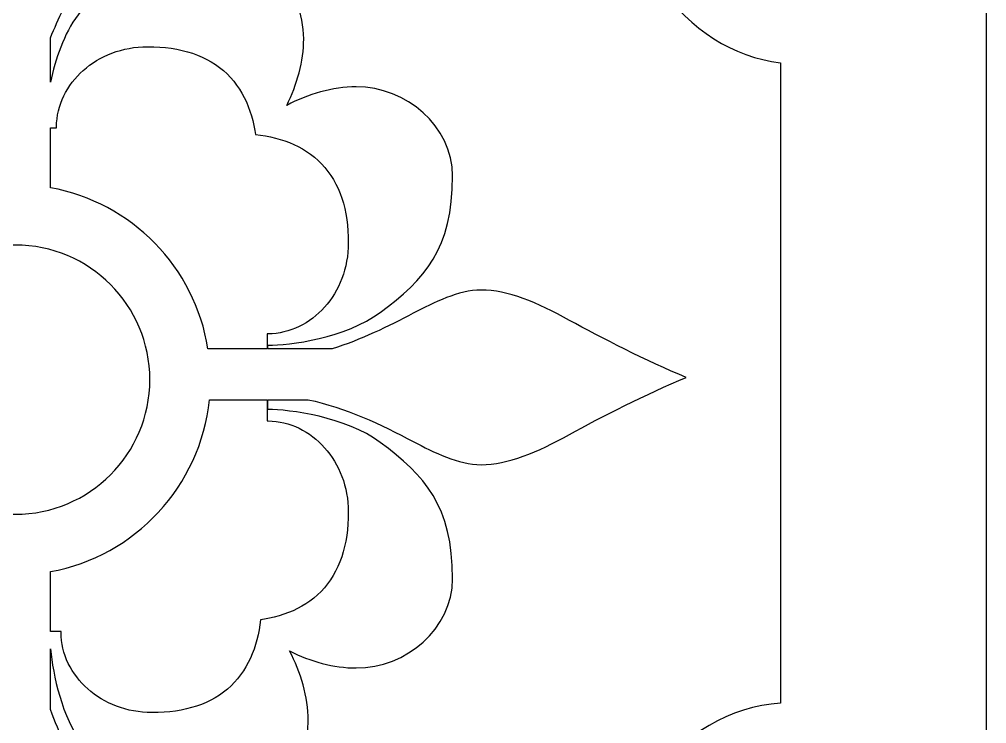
# Model space of a CAD drawing. Header units: centimetres. Extents: x -8.7 to 2, y -6.7 to 8.4.
# Drawn here: x 0.625 to 1.95, y 1.405 to 2.37 of the extents above; entities that cross this region are included whole.
import ezdxf

# ---------------------------------------------------------------- set-up
doc = ezdxf.new("R2010")
doc.units = ezdxf.units.CM
doc.header["$MEASUREMENT"] = 0
doc.layers.add('layer 1', color=7, linetype='Continuous')

msp = doc.modelspace()

# ---------------------------------------------------------------- linework, layer by layer
at = {"layer": 'layer 1', "color": 242}
for points, knots in [([(-2.9164, -6.70279), (-2.9164, -6.70279), (-2.9164, -5.65469), (-2.9164, -5.65469), (-2.9164, -5.65469), (-2.9164, -5.65469), (-2.9164, -5.56045), (-2.9164, -5.56045), (-2.9164, -5.56045), (-2.9164, -5.56045), (-2.9164, -5.22248), (-2.9164, -5.22248), (-2.9164, -5.22248), (-2.9164, -5.22248), (-2.9164, -5.05978), (-2.9164, -5.05978), (-2.9164, -5.05978), (-2.9164, -5.05978), (-2.9164, -3.57526), (-2.9164, -3.57526), (-2.9164, -3.57526), (-2.9164, -3.57526), (-2.9164, -3.48102), (-2.9164, -3.48102), (-2.9164, -3.48102), (-2.9164, -3.48102), (-2.9164, -3.14306), (-2.9164, -3.14306), (-2.9164, -3.14306), (-2.9164, -3.14306), (-2.9164, -2.98035), (-2.9164, -2.98035), (-2.9164, -2.98035), (-2.9164, -2.98035), (-2.9164, -1.49584), (-2.9164, -1.49584), (-2.9164, -1.49584), (-2.9164, -1.49584), (-2.9164, -1.4016), (-2.9164, -1.4016), (-2.9164, -1.4016), (-2.9164, -1.4016), (-2.9164, -1.06363), (-2.9164, -1.06363), (-2.9164, -1.06363), (-2.9164, -1.06363), (-2.9164, -0.90093), (-2.9164, -0.90093), (-2.9164, -0.90093), (-2.9164, -0.90093), (-2.9164, 0.58359), (-2.9164, 0.58359), (-2.9164, 0.58359), (-2.9164, 0.58359), (-2.9164, 0.67783), (-2.9164, 0.67783), (-2.9164, 0.67783), (-2.9164, 0.67783), (-2.9164, 1.01579), (-2.9164, 1.01579), (-2.9164, 1.01579), (-2.9164, 1.01579), (-2.9164, 1.1785), (-2.9164, 1.1785), (-2.9164, 1.1785), (-2.9164, 1.1785), (-2.9164, 2.66301), (-2.9164, 2.66301), (-2.9164, 2.66301), (-2.9164, 2.66301), (-2.9164, 2.75725), (-2.9164, 2.75725), (-2.9164, 2.75725), (-2.9164, 2.75725), (-2.9164, 3.09522), (-2.9164, 3.09522), (-2.9164, 3.09522), (-2.9164, 3.09522), (-2.9164, 3.25792), (-2.9164, 3.25792), (-2.9164, 3.25792), (-2.9164, 3.25792), (-2.9164, 4.74243), (-2.9164, 4.74243), (-2.9164, 4.74243), (-2.9164, 4.74243), (-2.9164, 4.83668), (-2.9164, 4.83668), (-2.9164, 4.83668), (-2.9164, 4.83668), (-2.9164, 5.17464), (-2.9164, 5.17464), (-2.9164, 5.17464), (-2.9164, 5.17464), (-2.9164, 5.33735), (-2.9164, 5.33735), (-2.9164, 5.33735), (-2.9164, 5.33735), (-2.9164, 6.82186), (-2.9164, 6.82186), (-2.9164, 6.82186), (-2.9164, 6.82186), (-2.9164, 6.9161), (-2.9164, 6.9161), (-2.9164, 6.9161), (-2.9164, 6.9161), (-2.9164, 7.25407), (-2.9164, 7.25407), (-2.9164, 7.25407), (-2.9164, 7.25407), (-2.9164, 7.41677), (-2.9164, 7.41677), (-2.9164, 7.41677), (-2.9164, 7.41677), (-2.9164, 8.37754), (-2.9164, 8.37754), (-2.9164, 8.37754), (-2.9164, 8.37754), (-2.18486, 8.37754), (-2.18486, 8.37754), (-2.18486, 8.37754), (-2.18486, 8.37754), (-2.01982, 8.37754), (-2.01982, 8.37754), (-2.01982, 8.37754), (-2.01982, 8.37754), (-1.60725, 8.37754), (-1.60725, 8.37754), (-1.60725, 8.37754), (-1.60725, 8.37754), (-1.53749, 8.37754), (-1.53749, 8.37754), (-1.53749, 8.37754), (-1.53749, 8.37754), (-1.14823, 8.37754), (-1.14823, 8.37754), (-1.14823, 8.37754), (-1.14823, 8.37754), (-0.98687, 8.37754), (-0.98687, 8.37754), (-0.98687, 8.37754), (-0.98687, 8.37754), (0.02073, 8.37754), (0.02073, 8.37754), (0.02073, 8.37754), (0.02073, 8.37754), (0.18577, 8.37754), (0.18577, 8.37754), (0.18577, 8.37754), (0.18577, 8.37754), (0.59834, 8.37754), (0.59834, 8.37754), (0.59834, 8.37754), (0.59834, 8.37754), (0.6681, 8.37754), (0.6681, 8.37754), (0.6681, 8.37754), (0.6681, 8.37754), (1.05736, 8.37754), (1.05736, 8.37754), (1.05736, 8.37754), (1.05736, 8.37754), (1.21872, 8.37754), (1.21872, 8.37754), (1.21872, 8.37754), (1.21872, 8.37754), (1.95035, 8.37754), (1.95035, 8.37754), (1.95035, 8.37754), (1.95035, 8.37754), (1.95035, 7.36066), (1.95035, 7.36066), (1.95035, 7.36066), (1.95035, 7.36066), (1.95035, 7.26641), (1.95035, 7.26641), (1.95035, 7.26641), (1.95035, 7.26641), (1.95035, 6.9286), (1.95035, 6.9286), (1.95035, 6.9286), (1.95035, 6.9286), (1.95035, 6.77755), (1.95035, 6.77755), (1.95035, 6.77755), (1.95035, 6.77755), (1.95035, 5.24221), (1.95035, 5.24221), (1.95035, 5.24221), (1.95035, 5.24221), (1.95035, 5.14795), (1.95035, 5.14795), (1.95035, 5.14795), (1.95035, 5.14795), (1.95035, 4.81014), (1.95035, 4.81014), (1.95035, 4.81014), (1.95035, 4.81014), (1.95035, 4.65909), (1.95035, 4.65909), (1.95035, 4.65909), (1.95035, 4.65909), (1.95035, 3.17448), (1.95035, 3.17448), (1.95035, 3.17448), (1.95035, 3.17448), (1.95035, 3.08022), (1.95035, 3.08022), (1.95035, 3.08022), (1.95035, 3.08022), (1.95035, 2.74242), (1.95035, 2.74242), (1.95035, 2.74242), (1.95035, 2.74242), (1.95035, 2.59137), (1.95035, 2.59137), (1.95035, 2.59137), (1.95035, 2.59137), (1.95035, 1.10676), (1.95035, 1.10676), (1.95035, 1.10676), (1.95035, 1.10676), (1.95035, 1.0125), (1.95035, 1.0125), (1.95035, 1.0125), (1.95035, 1.0125), (1.95035, 0.6747), (1.95035, 0.6747), (1.95035, 0.6747), (1.95035, 0.6747), (1.95035, 0.52364), (1.95035, 0.52364), (1.95035, 0.52364), (1.95035, 0.52364), (1.95035, -0.96097), (1.95035, -0.96097), (1.95035, -0.96097), (1.95035, -0.96097), (1.95035, -1.05523), (1.95035, -1.05523), (1.95035, -1.05523), (1.95035, -1.05523), (1.95035, -1.39303), (1.95035, -1.39303), (1.95035, -1.39303), (1.95035, -1.39303), (1.95035, -1.54408), (1.95035, -1.54408), (1.95035, -1.54408), (1.95035, -1.54408), (1.95035, -3.02869), (1.95035, -3.02869), (1.95035, -3.02869), (1.95035, -3.02869), (1.95035, -3.12295), (1.95035, -3.12295), (1.95035, -3.12295), (1.95035, -3.12295), (1.95035, -3.46075), (1.95035, -3.46075), (1.95035, -3.46075), (1.95035, -3.46075), (1.95035, -3.61181), (1.95035, -3.61181), (1.95035, -3.61181), (1.95035, -3.61181), (1.95035, -5.09642), (1.95035, -5.09642), (1.95035, -5.09642), (1.95035, -5.09642), (1.95035, -5.19068), (1.95035, -5.19068), (1.95035, -5.19068), (1.95035, -5.19068), (1.95035, -5.52848), (1.95035, -5.52848), (1.95035, -5.52848), (1.95035, -5.52848), (1.95035, -5.67953), (1.95035, -5.67953), (1.95035, -5.67953), (1.95035, -5.67953), (1.95035, -6.70279), (1.95035, -6.70279), (1.95035, -6.70279), (1.95035, -6.70279), (1.21881, -6.70279), (1.21881, -6.70279), (1.21881, -6.70279), (1.21881, -6.70279), (1.0529, -6.70279), (1.0529, -6.70279), (1.0529, -6.70279), (1.0529, -6.70279), (0.6681, -6.70279), (0.6681, -6.70279), (0.6681, -6.70279), (0.6681, -6.70279), (0.59834, -6.70279), (0.59834, -6.70279), (0.59834, -6.70279), (0.59834, -6.70279), (0.18291, -6.70279), (0.18291, -6.70279), (0.18291, -6.70279), (0.18291, -6.70279), (0.02079, -6.70279), (0.02079, -6.70279), (0.02079, -6.70279), (0.02079, -6.70279), (-0.98678, -6.70279), (-0.98678, -6.70279), (-0.98678, -6.70279), (-0.98678, -6.70279), (-1.15269, -6.70279), (-1.15269, -6.70279), (-1.15269, -6.70279), (-1.15269, -6.70279), (-1.53749, -6.70279), (-1.53749, -6.70279), (-1.53749, -6.70279), (-1.53749, -6.70279), (-1.60725, -6.70279), (-1.60725, -6.70279), (-1.60725, -6.70279), (-1.60725, -6.70279), (-2.02268, -6.70279), (-2.02268, -6.70279), (-2.02268, -6.70279), (-2.02268, -6.70279), (-2.1848, -6.70279), (-2.1848, -6.70279), (-2.1848, -6.70279), (-2.1848, -6.70279), (-2.9164, -6.70279), (-2.9164, -6.70279)], [0, 0, 0, 0, 0.0117647, 0.0117647, 0.0117647, 0.0117647, 0.0235294, 0.0235294, 0.0235294, 0.0235294, 0.0352941, 0.0352941, 0.0352941, 0.0352941, 0.0470588, 0.0470588, 0.0470588, 0.0470588, 0.0588235, 0.0588235, 0.0588235, 0.0588235, 0.0705882, 0.0705882, 0.0705882, 0.0705882, 0.0823529, 0.0823529, 0.0823529, 0.0823529, 0.0941176, 0.0941176, 0.0941176, 0.0941176, 0.1058824, 0.1058824, 0.1058824, 0.1058824, 0.1176471, 0.1176471, 0.1176471, 0.1176471, 0.1294118, 0.1294118, 0.1294118, 0.1294118, 0.1411765, 0.1411765, 0.1411765, 0.1411765, 0.1529412, 0.1529412, 0.1529412, 0.1529412, 0.1647059, 0.1647059, 0.1647059, 0.1647059, 0.1764706, 0.1764706, 0.1764706, 0.1764706, 0.1882353, 0.1882353, 0.1882353, 0.1882353, 0.2, 0.2, 0.2, 0.2, 0.2117647, 0.2117647, 0.2117647, 0.2117647, 0.2235294, 0.2235294, 0.2235294, 0.2235294, 0.2352941, 0.2352941, 0.2352941, 0.2352941, 0.2470588, 0.2470588, 0.2470588, 0.2470588, 0.2588235, 0.2588235, 0.2588235, 0.2588235, 0.2705882, 0.2705882, 0.2705882, 0.2705882, 0.2823529, 0.2823529, 0.2823529, 0.2823529, 0.2941176, 0.2941176, 0.2941176, 0.2941176, 0.3058824, 0.3058824, 0.3058824, 0.3058824, 0.3176471, 0.3176471, 0.3176471, 0.3176471, 0.3294118, 0.3294118, 0.3294118, 0.3294118, 0.3411765, 0.3411765, 0.3411765, 0.3411765, 0.3529412, 0.3529412, 0.3529412, 0.3529412, 0.3647059, 0.3647059, 0.3647059, 0.3647059, 0.3764706, 0.3764706, 0.3764706, 0.3764706, 0.3882353, 0.3882353, 0.3882353, 0.3882353, 0.4, 0.4, 0.4, 0.4, 0.4117647, 0.4117647, 0.4117647, 0.4117647, 0.4235294, 0.4235294, 0.4235294, 0.4235294, 0.4352941, 0.4352941, 0.4352941, 0.4352941, 0.4470588, 0.4470588, 0.4470588, 0.4470588, 0.4588235, 0.4588235, 0.4588235, 0.4588235, 0.4705882, 0.4705882, 0.4705882, 0.4705882, 0.4823529, 0.4823529, 0.4823529, 0.4823529, 0.4941176, 0.4941176, 0.4941176, 0.4941176, 0.5058824, 0.5058824, 0.5058824, 0.5058824, 0.5176471, 0.5176471, 0.5176471, 0.5176471, 0.5294118, 0.5294118, 0.5294118, 0.5294118, 0.5411765, 0.5411765, 0.5411765, 0.5411765, 0.5529412, 0.5529412, 0.5529412, 0.5529412, 0.5647059, 0.5647059, 0.5647059, 0.5647059, 0.5764706, 0.5764706, 0.5764706, 0.5764706, 0.5882353, 0.5882353, 0.5882353, 0.5882353, 0.6, 0.6, 0.6, 0.6, 0.6117647, 0.6117647, 0.6117647, 0.6117647, 0.6235294, 0.6235294, 0.6235294, 0.6235294, 0.6352941, 0.6352941, 0.6352941, 0.6352941, 0.6470588, 0.6470588, 0.6470588, 0.6470588, 0.6588235, 0.6588235, 0.6588235, 0.6588235, 0.6705882, 0.6705882, 0.6705882, 0.6705882, 0.6823529, 0.6823529, 0.6823529, 0.6823529, 0.6941176, 0.6941176, 0.6941176, 0.6941176, 0.7058824, 0.7058824, 0.7058824, 0.7058824, 0.7176471, 0.7176471, 0.7176471, 0.7176471, 0.7294118, 0.7294118, 0.7294118, 0.7294118, 0.7411765, 0.7411765, 0.7411765, 0.7411765, 0.7529412, 0.7529412, 0.7529412, 0.7529412, 0.7647059, 0.7647059, 0.7647059, 0.7647059, 0.7764706, 0.7764706, 0.7764706, 0.7764706, 0.7882353, 0.7882353, 0.7882353, 0.7882353, 0.8, 0.8, 0.8, 0.8, 0.8117647, 0.8117647, 0.8117647, 0.8117647, 0.8235294, 0.8235294, 0.8235294, 0.8235294, 0.8352941, 0.8352941, 0.8352941, 0.8352941, 0.8470588, 0.8470588, 0.8470588, 0.8470588, 0.8588235, 0.8588235, 0.8588235, 0.8588235, 0.8705882, 0.8705882, 0.8705882, 0.8705882, 0.8823529, 0.8823529, 0.8823529, 0.8823529, 0.8941176, 0.8941176, 0.8941176, 0.8941176, 0.9058824, 0.9058824, 0.9058824, 0.9058824, 0.9176471, 0.9176471, 0.9176471, 0.9176471, 0.9294118, 0.9294118, 0.9294118, 0.9294118, 0.9411765, 0.9411765, 0.9411765, 0.9411765, 0.9529412, 0.9529412, 0.9529412, 0.9529412, 0.9647059, 0.9647059, 0.9647059, 0.9647059, 0.9764706, 0.9764706, 0.9764706, 0.9764706, 1, 1, 1, 1]), ([(1.66794, 2.3107), (1.53803, 2.32567), (1.43516, 2.464), (1.42835, 2.63554), (1.42835, 2.63554), (1.24065, 2.63771), (1.08931, 2.75477), (1.08931, 2.89884), (1.08931, 2.89884), (1.08931, 2.9039), (1.08952, 2.90892), (1.08989, 2.91392), (1.08989, 2.91392), (1.08989, 2.91392), (0.88451, 2.85142), (0.88451, 2.85142), (0.88451, 2.85142), (0.88451, 2.85142), (0.70339, 2.90653), (0.70339, 2.90653), (0.70339, 2.90653), (0.70339, 2.90653), (0.6497, 2.7228), (0.6497, 2.7228), (0.6497, 2.7228), (0.66538, 2.69072), (0.68171, 2.65975), (0.69489, 2.63547), (0.69489, 2.63547), (0.71933, 2.59152), (0.73642, 2.55121), (0.73642, 2.51456), (0.73642, 2.51456), (0.73642, 2.48402), (0.71933, 2.44981), (0.70466, 2.42171), (0.70466, 2.42171), (0.69176, 2.39742), (0.67887, 2.37151), (0.6681, 2.34464), (0.6681, 2.34464), (0.6681, 2.34464), (0.6681, 2.28425), (0.6681, 2.28425), (0.6681, 2.28425), (0.67471, 2.31535), (0.68643, 2.35036), (0.70589, 2.37652), (0.70589, 2.37652), (0.75108, 2.43761), (0.7926, 2.47546), (0.89278, 2.47546), (0.89278, 2.47546), (0.96119, 2.47546), (1.01493, 2.41196), (1.01493, 2.34354), (1.01493, 2.34354), (1.01493, 2.31258), (1.00592, 2.28062), (0.99164, 2.25231), (0.99164, 2.25231), (1.02093, 2.26779), (1.05446, 2.27768), (1.08689, 2.27768), (1.08689, 2.27768), (1.15531, 2.27768), (1.21881, 2.22394), (1.21881, 2.15554), (1.21881, 2.15554), (1.21881, 2.05535), (1.18096, 2.01384), (1.11987, 1.96864), (1.11987, 1.96864), (1.07225, 1.93322), (0.99529, 1.92344), (0.96596, 1.92344), (0.96596, 1.92344), (0.96596, 1.92344), (0.96596, 1.91869), (0.96596, 1.91869), (0.96596, 1.91869), (0.96596, 1.91869), (1.05406, 1.91869), (1.05406, 1.91869), (1.05406, 1.91869), (1.09305, 1.93092), (1.13067, 1.94917), (1.16507, 1.96742), (1.16507, 1.96742), (1.19316, 1.98209), (1.22737, 1.99918), (1.25791, 1.99918), (1.25791, 1.99918), (1.29456, 1.99918), (1.33487, 1.98209), (1.37883, 1.95764), (1.37883, 1.95764), (1.42158, 1.93444), (1.48511, 1.90144), (1.53885, 1.87948), (1.53885, 1.87948), (1.48511, 1.85748), (1.42158, 1.8245), (1.37883, 1.80129), (1.37883, 1.80129), (1.33487, 1.77685), (1.29456, 1.75976), (1.25791, 1.75976), (1.25791, 1.75976), (1.22737, 1.75976), (1.19316, 1.77685), (1.16507, 1.79152), (1.16507, 1.79152), (1.12108, 1.81487), (1.07182, 1.83821), (1.02116, 1.84894), (1.02116, 1.84894), (1.02116, 1.84894), (0.96596, 1.84894), (0.96596, 1.84894), (0.96596, 1.84894), (0.96596, 1.84894), (0.96596, 1.83549), (0.96596, 1.83549), (0.96596, 1.83549), (0.99529, 1.83549), (1.07225, 1.82572), (1.11987, 1.79029), (1.11987, 1.79029), (1.18096, 1.7451), (1.21881, 1.70358), (1.21881, 1.6034), (1.21881, 1.6034), (1.21881, 1.53499), (1.15531, 1.48125), (1.08689, 1.48125), (1.08689, 1.48125), (1.05594, 1.48125), (1.02398, 1.49026), (0.99567, 1.50454), (0.99567, 1.50454), (1.01114, 1.47525), (1.02103, 1.44172), (1.02103, 1.40929), (1.02103, 1.40929), (1.02103, 1.34087), (0.9673, 1.27737), (0.89889, 1.27737), (0.89889, 1.27737), (0.79871, 1.27737), (0.75719, 1.31522), (0.712, 1.37631), (0.712, 1.37631), (0.68368, 1.41438), (0.67174, 1.4712), (0.6681, 1.50745), (0.6681, 1.50745), (0.6681, 1.50745), (0.6681, 1.42421), (0.6681, 1.42421), (0.6681, 1.42421), (0.67989, 1.39162), (0.69533, 1.36021), (0.71078, 1.33111), (0.71078, 1.33111), (0.72544, 1.30302), (0.74253, 1.26881), (0.74253, 1.23827), (0.74253, 1.23827), (0.74253, 1.20162), (0.72544, 1.16131), (0.70099, 1.11735), (0.70099, 1.11735), (0.68842, 1.09418), (0.67297, 1.06491), (0.65795, 1.0344), (0.65795, 1.0344), (0.65795, 1.0344), (0.70339, 0.87891), (0.70339, 0.87891), (0.70339, 0.87891), (0.70339, 0.87891), (0.88451, 0.93402), (0.88451, 0.93402), (0.88451, 0.93402), (0.88451, 0.93402), (1.09315, 0.87053), (1.09315, 0.87053), (1.09315, 0.87053), (1.11716, 0.99279), (1.25109, 1.08757), (1.41551, 1.0941), (1.41551, 1.0941), (1.41763, 1.27705), (1.5289, 1.42544), (1.66794, 1.43283), (1.66794, 1.43283), (1.66794, 1.43283), (1.66794, 2.3107), (1.66794, 2.3107)], [0, 0, 0, 0, 0.0196078, 0.0196078, 0.0196078, 0.0196078, 0.0392157, 0.0392157, 0.0392157, 0.0392157, 0.0588235, 0.0588235, 0.0588235, 0.0588235, 0.0784314, 0.0784314, 0.0784314, 0.0784314, 0.0980392, 0.0980392, 0.0980392, 0.0980392, 0.1176471, 0.1176471, 0.1176471, 0.1176471, 0.1372549, 0.1372549, 0.1372549, 0.1372549, 0.1568627, 0.1568627, 0.1568627, 0.1568627, 0.1764706, 0.1764706, 0.1764706, 0.1764706, 0.1960784, 0.1960784, 0.1960784, 0.1960784, 0.2156863, 0.2156863, 0.2156863, 0.2156863, 0.2352941, 0.2352941, 0.2352941, 0.2352941, 0.254902, 0.254902, 0.254902, 0.254902, 0.2745098, 0.2745098, 0.2745098, 0.2745098, 0.2941176, 0.2941176, 0.2941176, 0.2941176, 0.3137255, 0.3137255, 0.3137255, 0.3137255, 0.3333333, 0.3333333, 0.3333333, 0.3333333, 0.3529412, 0.3529412, 0.3529412, 0.3529412, 0.372549, 0.372549, 0.372549, 0.372549, 0.3921569, 0.3921569, 0.3921569, 0.3921569, 0.4117647, 0.4117647, 0.4117647, 0.4117647, 0.4313725, 0.4313725, 0.4313725, 0.4313725, 0.4509804, 0.4509804, 0.4509804, 0.4509804, 0.4705882, 0.4705882, 0.4705882, 0.4705882, 0.4901961, 0.4901961, 0.4901961, 0.4901961, 0.5098039, 0.5098039, 0.5098039, 0.5098039, 0.5294118, 0.5294118, 0.5294118, 0.5294118, 0.5490196, 0.5490196, 0.5490196, 0.5490196, 0.5686275, 0.5686275, 0.5686275, 0.5686275, 0.5882353, 0.5882353, 0.5882353, 0.5882353, 0.6078431, 0.6078431, 0.6078431, 0.6078431, 0.627451, 0.627451, 0.627451, 0.627451, 0.6470588, 0.6470588, 0.6470588, 0.6470588, 0.6666667, 0.6666667, 0.6666667, 0.6666667, 0.6862745, 0.6862745, 0.6862745, 0.6862745, 0.7058824, 0.7058824, 0.7058824, 0.7058824, 0.7254902, 0.7254902, 0.7254902, 0.7254902, 0.745098, 0.745098, 0.745098, 0.745098, 0.7647059, 0.7647059, 0.7647059, 0.7647059, 0.7843137, 0.7843137, 0.7843137, 0.7843137, 0.8039216, 0.8039216, 0.8039216, 0.8039216, 0.8235294, 0.8235294, 0.8235294, 0.8235294, 0.8431373, 0.8431373, 0.8431373, 0.8431373, 0.8627451, 0.8627451, 0.8627451, 0.8627451, 0.8823529, 0.8823529, 0.8823529, 0.8823529, 0.9019608, 0.9019608, 0.9019608, 0.9019608, 0.9215686, 0.9215686, 0.9215686, 0.9215686, 0.9411765, 0.9411765, 0.9411765, 0.9411765, 0.9607843, 0.9607843, 0.9607843, 0.9607843, 1, 1, 1, 1]), ([(0.6681, 2.22154), (0.6681, 2.22154), (0.6681, 2.13949), (0.6681, 2.13949), (0.6681, 2.13949), (0.77904, 2.11923), (0.8661, 2.03049), (0.88386, 1.91869), (0.88386, 1.91869), (0.88386, 1.91869), (0.9649, 1.91869), (0.9649, 1.91869), (0.9649, 1.91869), (0.9649, 1.91869), (0.9649, 1.93918), (0.9649, 1.93918), (0.9649, 1.93918), (0.9649, 1.93918), (0.96639, 1.93918), (0.96639, 1.93918), (0.96639, 1.93918), (0.96639, 1.93918), (0.97154, 1.93934), (0.97154, 1.93934), (0.97154, 1.93934), (0.97154, 1.93934), (0.97708, 1.93984), (0.97708, 1.93984), (0.97708, 1.93984), (0.97708, 1.93984), (0.98256, 1.94066), (0.98256, 1.94066), (0.98256, 1.94066), (0.98256, 1.94066), (0.98796, 1.94179), (0.98796, 1.94179), (0.98796, 1.94179), (0.98796, 1.94179), (0.99327, 1.94321), (0.99327, 1.94321), (0.99327, 1.94321), (0.99327, 1.94321), (0.99848, 1.94492), (0.99848, 1.94492), (0.99848, 1.94492), (0.99848, 1.94492), (1.00359, 1.94691), (1.00359, 1.94691), (1.00359, 1.94691), (1.00359, 1.94691), (1.00858, 1.94917), (1.00858, 1.94917), (1.00858, 1.94917), (1.00858, 1.94917), (1.01344, 1.95168), (1.01344, 1.95168), (1.01344, 1.95168), (1.01344, 1.95168), (1.01819, 1.95445), (1.01819, 1.95445), (1.01819, 1.95445), (1.01819, 1.95445), (1.02279, 1.95745), (1.02279, 1.95745), (1.02279, 1.95745), (1.02279, 1.95745), (1.02725, 1.96068), (1.02725, 1.96068), (1.02725, 1.96068), (1.02725, 1.96068), (1.03156, 1.96414), (1.03156, 1.96414), (1.03156, 1.96414), (1.03156, 1.96414), (1.03571, 1.96781), (1.03571, 1.96781), (1.03571, 1.96781), (1.03571, 1.96781), (1.0397, 1.97169), (1.0397, 1.97169), (1.0397, 1.97169), (1.0397, 1.97169), (1.04353, 1.97578), (1.04353, 1.97578), (1.04353, 1.97578), (1.04353, 1.97578), (1.04718, 1.98007), (1.04718, 1.98007), (1.04718, 1.98007), (1.04718, 1.98007), (1.05066, 1.98455), (1.05066, 1.98455), (1.05066, 1.98455), (1.05066, 1.98455), (1.05394, 1.98921), (1.05394, 1.98921), (1.05394, 1.98921), (1.05394, 1.98921), (1.05703, 1.99406), (1.05703, 1.99406), (1.05703, 1.99406), (1.05703, 1.99406), (1.05991, 1.99908), (1.05991, 1.99908), (1.05991, 1.99908), (1.05991, 1.99908), (1.06259, 2.00426), (1.06259, 2.00426), (1.06259, 2.00426), (1.06259, 2.00426), (1.06504, 2.00961), (1.06504, 2.00961), (1.06504, 2.00961), (1.06504, 2.00961), (1.06728, 2.01512), (1.06728, 2.01512), (1.06728, 2.01512), (1.06728, 2.01512), (1.06927, 2.02077), (1.06927, 2.02077), (1.06927, 2.02077), (1.06927, 2.02077), (1.07103, 2.02657), (1.07103, 2.02657), (1.07103, 2.02657), (1.07103, 2.02657), (1.07253, 2.0325), (1.07253, 2.0325), (1.07253, 2.0325), (1.07253, 2.0325), (1.07378, 2.03856), (1.07378, 2.03856), (1.07378, 2.03856), (1.07378, 2.03856), (1.07477, 2.04474), (1.07477, 2.04474), (1.07477, 2.04474), (1.07477, 2.04474), (1.07548, 2.05103), (1.07548, 2.05103), (1.07548, 2.05103), (1.07548, 2.05103), (1.07591, 2.05742), (1.07591, 2.05742), (1.07591, 2.05742), (1.07591, 2.05742), (1.07605, 2.06382), (1.07605, 2.06382), (1.07605, 2.06382), (1.07605, 2.06382), (1.07592, 2.07226), (1.07592, 2.07226), (1.07592, 2.07226), (1.07592, 2.07226), (1.07551, 2.0804), (1.07551, 2.0804), (1.07551, 2.0804), (1.07551, 2.0804), (1.07483, 2.08833), (1.07483, 2.08833), (1.07483, 2.08833), (1.07483, 2.08833), (1.07387, 2.09605), (1.07387, 2.09605), (1.07387, 2.09605), (1.07387, 2.09605), (1.07263, 2.10358), (1.07263, 2.10358), (1.07263, 2.10358), (1.07263, 2.10358), (1.0711, 2.11091), (1.0711, 2.11091), (1.0711, 2.11091), (1.0711, 2.11091), (1.06928, 2.11803), (1.06928, 2.11803), (1.06928, 2.11803), (1.06928, 2.11803), (1.06716, 2.12495), (1.06716, 2.12495), (1.06716, 2.12495), (1.06716, 2.12495), (1.06473, 2.13167), (1.06473, 2.13167), (1.06473, 2.13167), (1.06473, 2.13167), (1.06201, 2.13817), (1.06201, 2.13817), (1.06201, 2.13817), (1.06201, 2.13817), (1.05897, 2.14444), (1.05897, 2.14444), (1.05897, 2.14444), (1.05897, 2.14444), (1.05563, 2.15048), (1.05563, 2.15048), (1.05563, 2.15048), (1.05563, 2.15048), (1.05199, 2.15628), (1.05199, 2.15628), (1.05199, 2.15628), (1.05199, 2.15628), (1.04805, 2.16181), (1.04805, 2.16181), (1.04805, 2.16181), (1.04805, 2.16181), (1.04383, 2.16707), (1.04383, 2.16707), (1.04383, 2.16707), (1.04383, 2.16707), (1.03933, 2.17206), (1.03933, 2.17206), (1.03933, 2.17206), (1.03933, 2.17206), (1.03456, 2.17675), (1.03456, 2.17675), (1.03456, 2.17675), (1.03456, 2.17675), (1.02956, 2.18115), (1.02956, 2.18115), (1.02956, 2.18115), (1.02956, 2.18115), (1.02433, 2.18524), (1.02433, 2.18524), (1.02433, 2.18524), (1.02433, 2.18524), (1.01889, 2.18903), (1.01889, 2.18903), (1.01889, 2.18903), (1.01889, 2.18903), (1.01326, 2.19252), (1.01326, 2.19252), (1.01326, 2.19252), (1.01326, 2.19252), (1.00746, 2.19571), (1.00746, 2.19571), (1.00746, 2.19571), (1.00746, 2.19571), (1.00149, 2.19861), (1.00149, 2.19861), (1.00149, 2.19861), (1.00149, 2.19861), (0.99537, 2.20124), (0.99537, 2.20124), (0.99537, 2.20124), (0.99537, 2.20124), (0.98911, 2.20359), (0.98911, 2.20359), (0.98911, 2.20359), (0.98911, 2.20359), (0.98273, 2.20567), (0.98273, 2.20567), (0.98273, 2.20567), (0.98273, 2.20567), (0.97622, 2.20751), (0.97622, 2.20751), (0.97622, 2.20751), (0.97622, 2.20751), (0.96959, 2.2091), (0.96959, 2.2091), (0.96959, 2.2091), (0.96959, 2.2091), (0.96285, 2.21047), (0.96285, 2.21047), (0.96285, 2.21047), (0.96285, 2.21047), (0.956, 2.21161), (0.956, 2.21161), (0.956, 2.21161), (0.956, 2.21161), (0.94904, 2.21254), (0.94904, 2.21254), (0.94904, 2.21254), (0.94904, 2.21254), (0.94883, 2.21256), (0.94883, 2.21256), (0.94883, 2.21256), (0.94883, 2.21256), (0.948, 2.21781), (0.948, 2.21781), (0.948, 2.21781), (0.948, 2.21781), (0.94668, 2.22464), (0.94668, 2.22464), (0.94668, 2.22464), (0.94668, 2.22464), (0.94513, 2.23135), (0.94513, 2.23135), (0.94513, 2.23135), (0.94513, 2.23135), (0.94333, 2.23794), (0.94333, 2.23794), (0.94333, 2.23794), (0.94333, 2.23794), (0.94129, 2.2444), (0.94129, 2.2444), (0.94129, 2.2444), (0.94129, 2.2444), (0.93897, 2.25074), (0.93897, 2.25074), (0.93897, 2.25074), (0.93897, 2.25074), (0.93638, 2.25695), (0.93638, 2.25695), (0.93638, 2.25695), (0.93638, 2.25695), (0.93351, 2.26299), (0.93351, 2.26299), (0.93351, 2.26299), (0.93351, 2.26299), (0.93035, 2.26888), (0.93035, 2.26888), (0.93035, 2.26888), (0.93035, 2.26888), (0.92689, 2.27459), (0.92689, 2.27459), (0.92689, 2.27459), (0.92689, 2.27459), (0.92311, 2.28011), (0.92311, 2.28011), (0.92311, 2.28011), (0.92311, 2.28011), (0.91904, 2.28541), (0.91904, 2.28541), (0.91904, 2.28541), (0.91904, 2.28541), (0.91465, 2.2905), (0.91465, 2.2905), (0.91465, 2.2905), (0.91465, 2.2905), (0.90996, 2.29534), (0.90996, 2.29534), (0.90996, 2.29534), (0.90996, 2.29534), (0.90497, 2.29991), (0.90497, 2.29991), (0.90497, 2.29991), (0.90497, 2.29991), (0.8997, 2.30421), (0.8997, 2.30421), (0.8997, 2.30421), (0.8997, 2.30421), (0.89415, 2.30821), (0.89415, 2.30821), (0.89415, 2.30821), (0.89415, 2.30821), (0.88833, 2.31192), (0.88833, 2.31192), (0.88833, 2.31192), (0.88833, 2.31192), (0.88226, 2.31532), (0.88226, 2.31532), (0.88226, 2.31532), (0.88226, 2.31532), (0.87596, 2.3184), (0.87596, 2.3184), (0.87596, 2.3184), (0.87596, 2.3184), (0.86943, 2.32118), (0.86943, 2.32118), (0.86943, 2.32118), (0.86943, 2.32118), (0.86267, 2.32365), (0.86267, 2.32365), (0.86267, 2.32365), (0.86267, 2.32365), (0.8557, 2.32581), (0.8557, 2.32581), (0.8557, 2.32581), (0.8557, 2.32581), (0.84853, 2.32766), (0.84853, 2.32766), (0.84853, 2.32766), (0.84853, 2.32766), (0.84115, 2.32922), (0.84115, 2.32922), (0.84115, 2.32922), (0.84115, 2.32922), (0.83357, 2.33048), (0.83357, 2.33048), (0.83357, 2.33048), (0.83357, 2.33048), (0.82578, 2.33146), (0.82578, 2.33146), (0.82578, 2.33146), (0.82578, 2.33146), (0.81779, 2.33215), (0.81779, 2.33215), (0.81779, 2.33215), (0.81779, 2.33215), (0.80958, 2.33256), (0.80958, 2.33256), (0.80958, 2.33256), (0.80958, 2.33256), (0.80107, 2.3327), (0.80107, 2.3327), (0.80107, 2.3327), (0.80107, 2.3327), (0.79467, 2.33256), (0.79467, 2.33256), (0.79467, 2.33256), (0.79467, 2.33256), (0.78828, 2.33212), (0.78828, 2.33212), (0.78828, 2.33212), (0.78828, 2.33212), (0.78199, 2.33141), (0.78199, 2.33141), (0.78199, 2.33141), (0.78199, 2.33141), (0.77581, 2.33043), (0.77581, 2.33043), (0.77581, 2.33043), (0.77581, 2.33043), (0.76975, 2.32918), (0.76975, 2.32918), (0.76975, 2.32918), (0.76975, 2.32918), (0.76382, 2.32768), (0.76382, 2.32768), (0.76382, 2.32768), (0.76382, 2.32768), (0.75802, 2.32592), (0.75802, 2.32592), (0.75802, 2.32592), (0.75802, 2.32592), (0.75237, 2.32392), (0.75237, 2.32392), (0.75237, 2.32392), (0.75237, 2.32392), (0.74686, 2.32169), (0.74686, 2.32169), (0.74686, 2.32169), (0.74686, 2.32169), (0.74151, 2.31923), (0.74151, 2.31923), (0.74151, 2.31923), (0.74151, 2.31923), (0.73633, 2.31656), (0.73633, 2.31656), (0.73633, 2.31656), (0.73633, 2.31656), (0.73131, 2.31368), (0.73131, 2.31368), (0.73131, 2.31368), (0.73131, 2.31368), (0.72646, 2.31059), (0.72646, 2.31059), (0.72646, 2.31059), (0.72646, 2.31059), (0.72179, 2.3073), (0.72179, 2.3073), (0.72179, 2.3073), (0.72179, 2.3073), (0.71731, 2.30383), (0.71731, 2.30383), (0.71731, 2.30383), (0.71731, 2.30383), (0.71303, 2.30018), (0.71303, 2.30018), (0.71303, 2.30018), (0.71303, 2.30018), (0.70894, 2.29635), (0.70894, 2.29635), (0.70894, 2.29635), (0.70894, 2.29635), (0.70505, 2.29236), (0.70505, 2.29236), (0.70505, 2.29236), (0.70505, 2.29236), (0.70138, 2.2882), (0.70138, 2.2882), (0.70138, 2.2882), (0.70138, 2.2882), (0.69792, 2.2839), (0.69792, 2.2839), (0.69792, 2.2839), (0.69792, 2.2839), (0.69469, 2.27944), (0.69469, 2.27944), (0.69469, 2.27944), (0.69469, 2.27944), (0.69168, 2.27483), (0.69168, 2.27483), (0.69168, 2.27483), (0.69168, 2.27483), (0.68892, 2.27009), (0.68892, 2.27009), (0.68892, 2.27009), (0.68892, 2.27009), (0.68641, 2.26523), (0.68641, 2.26523), (0.68641, 2.26523), (0.68641, 2.26523), (0.68415, 2.26024), (0.68415, 2.26024), (0.68415, 2.26024), (0.68415, 2.26024), (0.68216, 2.25514), (0.68216, 2.25514), (0.68216, 2.25514), (0.68216, 2.25514), (0.68045, 2.24992), (0.68045, 2.24992), (0.68045, 2.24992), (0.68045, 2.24992), (0.67902, 2.24461), (0.67902, 2.24461), (0.67902, 2.24461), (0.67902, 2.24461), (0.67789, 2.23921), (0.67789, 2.23921), (0.67789, 2.23921), (0.67789, 2.23921), (0.67707, 2.23373), (0.67707, 2.23373), (0.67707, 2.23373), (0.67707, 2.23373), (0.67657, 2.22819), (0.67657, 2.22819), (0.67657, 2.22819), (0.67657, 2.22819), (0.67642, 2.22303), (0.67642, 2.22303), (0.67642, 2.22303), (0.67642, 2.22303), (0.67642, 2.22154), (0.67642, 2.22154), (0.67642, 2.22154), (0.67642, 2.22154), (0.6681, 2.22154), (0.6681, 2.22154)], [0, 0, 0, 0, 0.0074627, 0.0074627, 0.0074627, 0.0074627, 0.0149254, 0.0149254, 0.0149254, 0.0149254, 0.0223881, 0.0223881, 0.0223881, 0.0223881, 0.0298507, 0.0298507, 0.0298507, 0.0298507, 0.0373134, 0.0373134, 0.0373134, 0.0373134, 0.0447761, 0.0447761, 0.0447761, 0.0447761, 0.0522388, 0.0522388, 0.0522388, 0.0522388, 0.0597015, 0.0597015, 0.0597015, 0.0597015, 0.0671642, 0.0671642, 0.0671642, 0.0671642, 0.0746269, 0.0746269, 0.0746269, 0.0746269, 0.0820896, 0.0820896, 0.0820896, 0.0820896, 0.0895522, 0.0895522, 0.0895522, 0.0895522, 0.0970149, 0.0970149, 0.0970149, 0.0970149, 0.1044776, 0.1044776, 0.1044776, 0.1044776, 0.1119403, 0.1119403, 0.1119403, 0.1119403, 0.119403, 0.119403, 0.119403, 0.119403, 0.1268657, 0.1268657, 0.1268657, 0.1268657, 0.1343284, 0.1343284, 0.1343284, 0.1343284, 0.141791, 0.141791, 0.141791, 0.141791, 0.1492537, 0.1492537, 0.1492537, 0.1492537, 0.1567164, 0.1567164, 0.1567164, 0.1567164, 0.1641791, 0.1641791, 0.1641791, 0.1641791, 0.1716418, 0.1716418, 0.1716418, 0.1716418, 0.1791045, 0.1791045, 0.1791045, 0.1791045, 0.1865672, 0.1865672, 0.1865672, 0.1865672, 0.1940299, 0.1940299, 0.1940299, 0.1940299, 0.2014925, 0.2014925, 0.2014925, 0.2014925, 0.2089552, 0.2089552, 0.2089552, 0.2089552, 0.2164179, 0.2164179, 0.2164179, 0.2164179, 0.2238806, 0.2238806, 0.2238806, 0.2238806, 0.2313433, 0.2313433, 0.2313433, 0.2313433, 0.238806, 0.238806, 0.238806, 0.238806, 0.2462687, 0.2462687, 0.2462687, 0.2462687, 0.2537313, 0.2537313, 0.2537313, 0.2537313, 0.261194, 0.261194, 0.261194, 0.261194, 0.2686567, 0.2686567, 0.2686567, 0.2686567, 0.2761194, 0.2761194, 0.2761194, 0.2761194, 0.2835821, 0.2835821, 0.2835821, 0.2835821, 0.2910448, 0.2910448, 0.2910448, 0.2910448, 0.2985075, 0.2985075, 0.2985075, 0.2985075, 0.3059701, 0.3059701, 0.3059701, 0.3059701, 0.3134328, 0.3134328, 0.3134328, 0.3134328, 0.3208955, 0.3208955, 0.3208955, 0.3208955, 0.3283582, 0.3283582, 0.3283582, 0.3283582, 0.3358209, 0.3358209, 0.3358209, 0.3358209, 0.3432836, 0.3432836, 0.3432836, 0.3432836, 0.3507463, 0.3507463, 0.3507463, 0.3507463, 0.358209, 0.358209, 0.358209, 0.358209, 0.3656716, 0.3656716, 0.3656716, 0.3656716, 0.3731343, 0.3731343, 0.3731343, 0.3731343, 0.380597, 0.380597, 0.380597, 0.380597, 0.3880597, 0.3880597, 0.3880597, 0.3880597, 0.3955224, 0.3955224, 0.3955224, 0.3955224, 0.4029851, 0.4029851, 0.4029851, 0.4029851, 0.4104478, 0.4104478, 0.4104478, 0.4104478, 0.4179104, 0.4179104, 0.4179104, 0.4179104, 0.4253731, 0.4253731, 0.4253731, 0.4253731, 0.4328358, 0.4328358, 0.4328358, 0.4328358, 0.4402985, 0.4402985, 0.4402985, 0.4402985, 0.4477612, 0.4477612, 0.4477612, 0.4477612, 0.4552239, 0.4552239, 0.4552239, 0.4552239, 0.4626866, 0.4626866, 0.4626866, 0.4626866, 0.4701493, 0.4701493, 0.4701493, 0.4701493, 0.4776119, 0.4776119, 0.4776119, 0.4776119, 0.4850746, 0.4850746, 0.4850746, 0.4850746, 0.4925373, 0.4925373, 0.4925373, 0.4925373, 0.5, 0.5, 0.5, 0.5, 0.5074627, 0.5074627, 0.5074627, 0.5074627, 0.5149254, 0.5149254, 0.5149254, 0.5149254, 0.5223881, 0.5223881, 0.5223881, 0.5223881, 0.5298507, 0.5298507, 0.5298507, 0.5298507, 0.5373134, 0.5373134, 0.5373134, 0.5373134, 0.5447761, 0.5447761, 0.5447761, 0.5447761, 0.5522388, 0.5522388, 0.5522388, 0.5522388, 0.5597015, 0.5597015, 0.5597015, 0.5597015, 0.5671642, 0.5671642, 0.5671642, 0.5671642, 0.5746269, 0.5746269, 0.5746269, 0.5746269, 0.5820896, 0.5820896, 0.5820896, 0.5820896, 0.5895522, 0.5895522, 0.5895522, 0.5895522, 0.5970149, 0.5970149, 0.5970149, 0.5970149, 0.6044776, 0.6044776, 0.6044776, 0.6044776, 0.6119403, 0.6119403, 0.6119403, 0.6119403, 0.619403, 0.619403, 0.619403, 0.619403, 0.6268657, 0.6268657, 0.6268657, 0.6268657, 0.6343284, 0.6343284, 0.6343284, 0.6343284, 0.641791, 0.641791, 0.641791, 0.641791, 0.6492537, 0.6492537, 0.6492537, 0.6492537, 0.6567164, 0.6567164, 0.6567164, 0.6567164, 0.6641791, 0.6641791, 0.6641791, 0.6641791, 0.6716418, 0.6716418, 0.6716418, 0.6716418, 0.6791045, 0.6791045, 0.6791045, 0.6791045, 0.6865672, 0.6865672, 0.6865672, 0.6865672, 0.6940299, 0.6940299, 0.6940299, 0.6940299, 0.7014925, 0.7014925, 0.7014925, 0.7014925, 0.7089552, 0.7089552, 0.7089552, 0.7089552, 0.7164179, 0.7164179, 0.7164179, 0.7164179, 0.7238806, 0.7238806, 0.7238806, 0.7238806, 0.7313433, 0.7313433, 0.7313433, 0.7313433, 0.738806, 0.738806, 0.738806, 0.738806, 0.7462687, 0.7462687, 0.7462687, 0.7462687, 0.7537313, 0.7537313, 0.7537313, 0.7537313, 0.761194, 0.761194, 0.761194, 0.761194, 0.7686567, 0.7686567, 0.7686567, 0.7686567, 0.7761194, 0.7761194, 0.7761194, 0.7761194, 0.7835821, 0.7835821, 0.7835821, 0.7835821, 0.7910448, 0.7910448, 0.7910448, 0.7910448, 0.7985075, 0.7985075, 0.7985075, 0.7985075, 0.8059701, 0.8059701, 0.8059701, 0.8059701, 0.8134328, 0.8134328, 0.8134328, 0.8134328, 0.8208955, 0.8208955, 0.8208955, 0.8208955, 0.8283582, 0.8283582, 0.8283582, 0.8283582, 0.8358209, 0.8358209, 0.8358209, 0.8358209, 0.8432836, 0.8432836, 0.8432836, 0.8432836, 0.8507463, 0.8507463, 0.8507463, 0.8507463, 0.858209, 0.858209, 0.858209, 0.858209, 0.8656716, 0.8656716, 0.8656716, 0.8656716, 0.8731343, 0.8731343, 0.8731343, 0.8731343, 0.880597, 0.880597, 0.880597, 0.880597, 0.8880597, 0.8880597, 0.8880597, 0.8880597, 0.8955224, 0.8955224, 0.8955224, 0.8955224, 0.9029851, 0.9029851, 0.9029851, 0.9029851, 0.9104478, 0.9104478, 0.9104478, 0.9104478, 0.9179104, 0.9179104, 0.9179104, 0.9179104, 0.9253731, 0.9253731, 0.9253731, 0.9253731, 0.9328358, 0.9328358, 0.9328358, 0.9328358, 0.9402985, 0.9402985, 0.9402985, 0.9402985, 0.9477612, 0.9477612, 0.9477612, 0.9477612, 0.9552239, 0.9552239, 0.9552239, 0.9552239, 0.9626866, 0.9626866, 0.9626866, 0.9626866, 0.9701493, 0.9701493, 0.9701493, 0.9701493, 0.9776119, 0.9776119, 0.9776119, 0.9776119, 0.9850746, 0.9850746, 0.9850746, 0.9850746, 1, 1, 1, 1]), ([(0.43529, 1.87641), (0.43529, 1.97828), (0.5179, 2.06089), (0.61977, 2.06089), (0.61977, 2.06089), (0.72164, 2.06089), (0.80425, 1.97828), (0.80425, 1.87641), (0.80425, 1.87641), (0.80425, 1.77455), (0.72164, 1.69193), (0.61977, 1.69193), (0.61977, 1.69193), (0.5179, 1.69193), (0.43529, 1.77455), (0.43529, 1.87641)], [0, 0, 0, 0, 0.2, 0.2, 0.2, 0.2, 0.4, 0.4, 0.4, 0.4, 0.6, 0.6, 0.6, 0.6, 1, 1, 1, 1]), ([(0.9649, 1.84894), (0.9649, 1.84894), (0.88579, 1.84894), (0.88579, 1.84894), (0.88579, 1.84894), (0.87367, 1.73024), (0.7839, 1.63449), (0.6681, 1.61334), (0.6681, 1.61334), (0.6681, 1.61334), (0.6681, 1.53128), (0.6681, 1.53128), (0.6681, 1.53128), (0.6681, 1.53128), (0.68254, 1.53128), (0.68254, 1.53128), (0.68254, 1.53128), (0.68254, 1.53128), (0.68254, 1.52979), (0.68254, 1.52979), (0.68254, 1.52979), (0.68254, 1.52979), (0.68269, 1.52463), (0.68269, 1.52463), (0.68269, 1.52463), (0.68269, 1.52463), (0.68319, 1.5191), (0.68319, 1.5191), (0.68319, 1.5191), (0.68319, 1.5191), (0.68401, 1.51362), (0.68401, 1.51362), (0.68401, 1.51362), (0.68401, 1.51362), (0.68514, 1.50822), (0.68514, 1.50822), (0.68514, 1.50822), (0.68514, 1.50822), (0.68656, 1.50291), (0.68656, 1.50291), (0.68656, 1.50291), (0.68656, 1.50291), (0.68828, 1.49769), (0.68828, 1.49769), (0.68828, 1.49769), (0.68828, 1.49769), (0.69027, 1.49258), (0.69027, 1.49258), (0.69027, 1.49258), (0.69027, 1.49258), (0.69252, 1.4876), (0.69252, 1.4876), (0.69252, 1.4876), (0.69252, 1.4876), (0.69503, 1.48273), (0.69503, 1.48273), (0.69503, 1.48273), (0.69503, 1.48273), (0.6978, 1.47799), (0.6978, 1.47799), (0.6978, 1.47799), (0.6978, 1.47799), (0.7008, 1.47339), (0.7008, 1.47339), (0.7008, 1.47339), (0.7008, 1.47339), (0.70403, 1.46893), (0.70403, 1.46893), (0.70403, 1.46893), (0.70403, 1.46893), (0.70749, 1.46462), (0.70749, 1.46462), (0.70749, 1.46462), (0.70749, 1.46462), (0.71116, 1.46046), (0.71116, 1.46046), (0.71116, 1.46046), (0.71116, 1.46046), (0.71505, 1.45647), (0.71505, 1.45647), (0.71505, 1.45647), (0.71505, 1.45647), (0.71914, 1.45265), (0.71914, 1.45265), (0.71914, 1.45265), (0.71914, 1.45265), (0.72342, 1.44899), (0.72342, 1.44899), (0.72342, 1.44899), (0.72342, 1.44899), (0.7279, 1.44552), (0.7279, 1.44552), (0.7279, 1.44552), (0.7279, 1.44552), (0.73257, 1.44224), (0.73257, 1.44224), (0.73257, 1.44224), (0.73257, 1.44224), (0.73741, 1.43915), (0.73741, 1.43915), (0.73741, 1.43915), (0.73741, 1.43915), (0.74243, 1.43626), (0.74243, 1.43626), (0.74243, 1.43626), (0.74243, 1.43626), (0.74762, 1.43359), (0.74762, 1.43359), (0.74762, 1.43359), (0.74762, 1.43359), (0.75297, 1.43113), (0.75297, 1.43113), (0.75297, 1.43113), (0.75297, 1.43113), (0.75847, 1.4289), (0.75847, 1.4289), (0.75847, 1.4289), (0.75847, 1.4289), (0.76412, 1.42691), (0.76412, 1.42691), (0.76412, 1.42691), (0.76412, 1.42691), (0.76992, 1.42515), (0.76992, 1.42515), (0.76992, 1.42515), (0.76992, 1.42515), (0.77586, 1.42364), (0.77586, 1.42364), (0.77586, 1.42364), (0.77586, 1.42364), (0.78192, 1.42239), (0.78192, 1.42239), (0.78192, 1.42239), (0.78192, 1.42239), (0.78809, 1.42141), (0.78809, 1.42141), (0.78809, 1.42141), (0.78809, 1.42141), (0.79438, 1.4207), (0.79438, 1.4207), (0.79438, 1.4207), (0.79438, 1.4207), (0.80077, 1.42027), (0.80077, 1.42027), (0.80077, 1.42027), (0.80077, 1.42027), (0.80717, 1.42013), (0.80717, 1.42013), (0.80717, 1.42013), (0.80717, 1.42013), (0.81561, 1.42026), (0.81561, 1.42026), (0.81561, 1.42026), (0.81561, 1.42026), (0.82375, 1.42067), (0.82375, 1.42067), (0.82375, 1.42067), (0.82375, 1.42067), (0.83168, 1.42135), (0.83168, 1.42135), (0.83168, 1.42135), (0.83168, 1.42135), (0.83941, 1.4223), (0.83941, 1.4223), (0.83941, 1.4223), (0.83941, 1.4223), (0.84693, 1.42355), (0.84693, 1.42355), (0.84693, 1.42355), (0.84693, 1.42355), (0.85426, 1.42508), (0.85426, 1.42508), (0.85426, 1.42508), (0.85426, 1.42508), (0.86139, 1.4269), (0.86139, 1.4269), (0.86139, 1.4269), (0.86139, 1.4269), (0.86831, 1.42902), (0.86831, 1.42902), (0.86831, 1.42902), (0.86831, 1.42902), (0.87502, 1.43144), (0.87502, 1.43144), (0.87502, 1.43144), (0.87502, 1.43144), (0.88152, 1.43417), (0.88152, 1.43417), (0.88152, 1.43417), (0.88152, 1.43417), (0.88779, 1.4372), (0.88779, 1.4372), (0.88779, 1.4372), (0.88779, 1.4372), (0.89384, 1.44055), (0.89384, 1.44055), (0.89384, 1.44055), (0.89384, 1.44055), (0.89963, 1.44419), (0.89963, 1.44419), (0.89963, 1.44419), (0.89963, 1.44419), (0.90516, 1.44812), (0.90516, 1.44812), (0.90516, 1.44812), (0.90516, 1.44812), (0.91043, 1.45235), (0.91043, 1.45235), (0.91043, 1.45235), (0.91043, 1.45235), (0.91541, 1.45685), (0.91541, 1.45685), (0.91541, 1.45685), (0.91541, 1.45685), (0.9201, 1.46161), (0.9201, 1.46161), (0.9201, 1.46161), (0.9201, 1.46161), (0.9245, 1.46661), (0.9245, 1.46661), (0.9245, 1.46661), (0.9245, 1.46661), (0.92859, 1.47184), (0.92859, 1.47184), (0.92859, 1.47184), (0.92859, 1.47184), (0.93238, 1.47728), (0.93238, 1.47728), (0.93238, 1.47728), (0.93238, 1.47728), (0.93587, 1.48291), (0.93587, 1.48291), (0.93587, 1.48291), (0.93587, 1.48291), (0.93907, 1.48872), (0.93907, 1.48872), (0.93907, 1.48872), (0.93907, 1.48872), (0.94197, 1.49469), (0.94197, 1.49469), (0.94197, 1.49469), (0.94197, 1.49469), (0.94459, 1.50081), (0.94459, 1.50081), (0.94459, 1.50081), (0.94459, 1.50081), (0.94694, 1.50706), (0.94694, 1.50706), (0.94694, 1.50706), (0.94694, 1.50706), (0.94903, 1.51345), (0.94903, 1.51345), (0.94903, 1.51345), (0.94903, 1.51345), (0.95086, 1.51996), (0.95086, 1.51996), (0.95086, 1.51996), (0.95086, 1.51996), (0.95246, 1.52658), (0.95246, 1.52658), (0.95246, 1.52658), (0.95246, 1.52658), (0.95382, 1.53333), (0.95382, 1.53333), (0.95382, 1.53333), (0.95382, 1.53333), (0.95496, 1.54018), (0.95496, 1.54018), (0.95496, 1.54018), (0.95496, 1.54018), (0.95589, 1.54714), (0.95589, 1.54714), (0.95589, 1.54714), (0.95589, 1.54714), (0.95591, 1.54735), (0.95591, 1.54735), (0.95591, 1.54735), (0.95591, 1.54735), (0.96116, 1.54818), (0.96116, 1.54818), (0.96116, 1.54818), (0.96116, 1.54818), (0.96799, 1.5495), (0.96799, 1.5495), (0.96799, 1.5495), (0.96799, 1.5495), (0.9747, 1.55105), (0.9747, 1.55105), (0.9747, 1.55105), (0.9747, 1.55105), (0.98129, 1.55284), (0.98129, 1.55284), (0.98129, 1.55284), (0.98129, 1.55284), (0.98776, 1.55489), (0.98776, 1.55489), (0.98776, 1.55489), (0.98776, 1.55489), (0.9941, 1.5572), (0.9941, 1.5572), (0.9941, 1.5572), (0.9941, 1.5572), (1.0003, 1.55979), (1.0003, 1.55979), (1.0003, 1.55979), (1.0003, 1.55979), (1.00634, 1.56266), (1.00634, 1.56266), (1.00634, 1.56266), (1.00634, 1.56266), (1.01223, 1.56583), (1.01223, 1.56583), (1.01223, 1.56583), (1.01223, 1.56583), (1.01794, 1.56929), (1.01794, 1.56929), (1.01794, 1.56929), (1.01794, 1.56929), (1.02346, 1.57306), (1.02346, 1.57306), (1.02346, 1.57306), (1.02346, 1.57306), (1.02877, 1.57714), (1.02877, 1.57714), (1.02877, 1.57714), (1.02877, 1.57714), (1.03385, 1.58153), (1.03385, 1.58153), (1.03385, 1.58153), (1.03385, 1.58153), (1.03869, 1.58622), (1.03869, 1.58622), (1.03869, 1.58622), (1.03869, 1.58622), (1.04326, 1.5912), (1.04326, 1.5912), (1.04326, 1.5912), (1.04326, 1.5912), (1.04756, 1.59648), (1.04756, 1.59648), (1.04756, 1.59648), (1.04756, 1.59648), (1.05156, 1.60203), (1.05156, 1.60203), (1.05156, 1.60203), (1.05156, 1.60203), (1.05527, 1.60784), (1.05527, 1.60784), (1.05527, 1.60784), (1.05527, 1.60784), (1.05867, 1.61391), (1.05867, 1.61391), (1.05867, 1.61391), (1.05867, 1.61391), (1.06176, 1.62022), (1.06176, 1.62022), (1.06176, 1.62022), (1.06176, 1.62022), (1.06453, 1.62675), (1.06453, 1.62675), (1.06453, 1.62675), (1.06453, 1.62675), (1.067, 1.63351), (1.067, 1.63351), (1.067, 1.63351), (1.067, 1.63351), (1.06916, 1.64048), (1.06916, 1.64048), (1.06916, 1.64048), (1.06916, 1.64048), (1.07101, 1.64765), (1.07101, 1.64765), (1.07101, 1.64765), (1.07101, 1.64765), (1.07257, 1.65503), (1.07257, 1.65503), (1.07257, 1.65503), (1.07257, 1.65503), (1.07384, 1.66261), (1.07384, 1.66261), (1.07384, 1.66261), (1.07384, 1.66261), (1.07481, 1.6704), (1.07481, 1.6704), (1.07481, 1.6704), (1.07481, 1.6704), (1.0755, 1.67839), (1.0755, 1.67839), (1.0755, 1.67839), (1.0755, 1.67839), (1.07592, 1.6866), (1.07592, 1.6866), (1.07592, 1.6866), (1.07592, 1.6866), (1.07606, 1.69511), (1.07606, 1.69511), (1.07606, 1.69511), (1.07606, 1.69511), (1.07591, 1.70151), (1.07591, 1.70151), (1.07591, 1.70151), (1.07591, 1.70151), (1.07548, 1.7079), (1.07548, 1.7079), (1.07548, 1.7079), (1.07548, 1.7079), (1.07477, 1.71419), (1.07477, 1.71419), (1.07477, 1.71419), (1.07477, 1.71419), (1.07378, 1.72037), (1.07378, 1.72037), (1.07378, 1.72037), (1.07378, 1.72037), (1.07253, 1.72643), (1.07253, 1.72643), (1.07253, 1.72643), (1.07253, 1.72643), (1.07103, 1.73236), (1.07103, 1.73236), (1.07103, 1.73236), (1.07103, 1.73236), (1.06927, 1.73816), (1.06927, 1.73816), (1.06927, 1.73816), (1.06927, 1.73816), (1.06728, 1.74382), (1.06728, 1.74382), (1.06728, 1.74382), (1.06728, 1.74382), (1.06504, 1.74932), (1.06504, 1.74932), (1.06504, 1.74932), (1.06504, 1.74932), (1.06259, 1.75467), (1.06259, 1.75467), (1.06259, 1.75467), (1.06259, 1.75467), (1.05991, 1.75985), (1.05991, 1.75985), (1.05991, 1.75985), (1.05991, 1.75985), (1.05703, 1.76487), (1.05703, 1.76487), (1.05703, 1.76487), (1.05703, 1.76487), (1.05394, 1.76972), (1.05394, 1.76972), (1.05394, 1.76972), (1.05394, 1.76972), (1.05066, 1.77438), (1.05066, 1.77438), (1.05066, 1.77438), (1.05066, 1.77438), (1.04719, 1.77886), (1.04719, 1.77886), (1.04719, 1.77886), (1.04719, 1.77886), (1.04353, 1.78315), (1.04353, 1.78315), (1.04353, 1.78315), (1.04353, 1.78315), (1.0397, 1.78724), (1.0397, 1.78724), (1.0397, 1.78724), (1.0397, 1.78724), (1.03571, 1.79113), (1.03571, 1.79113), (1.03571, 1.79113), (1.03571, 1.79113), (1.03156, 1.7948), (1.03156, 1.7948), (1.03156, 1.7948), (1.03156, 1.7948), (1.02725, 1.79826), (1.02725, 1.79826), (1.02725, 1.79826), (1.02725, 1.79826), (1.02279, 1.80149), (1.02279, 1.80149), (1.02279, 1.80149), (1.02279, 1.80149), (1.01819, 1.80449), (1.01819, 1.80449), (1.01819, 1.80449), (1.01819, 1.80449), (1.01345, 1.80726), (1.01345, 1.80726), (1.01345, 1.80726), (1.01345, 1.80726), (1.00858, 1.80977), (1.00858, 1.80977), (1.00858, 1.80977), (1.00858, 1.80977), (1.00359, 1.81203), (1.00359, 1.81203), (1.00359, 1.81203), (1.00359, 1.81203), (0.99848, 1.81402), (0.99848, 1.81402), (0.99848, 1.81402), (0.99848, 1.81402), (0.99327, 1.81573), (0.99327, 1.81573), (0.99327, 1.81573), (0.99327, 1.81573), (0.98796, 1.81716), (0.98796, 1.81716), (0.98796, 1.81716), (0.98796, 1.81716), (0.98256, 1.81829), (0.98256, 1.81829), (0.98256, 1.81829), (0.98256, 1.81829), (0.97709, 1.81911), (0.97709, 1.81911), (0.97709, 1.81911), (0.97709, 1.81911), (0.97155, 1.8196), (0.97155, 1.8196), (0.97155, 1.8196), (0.97155, 1.8196), (0.96639, 1.81976), (0.96639, 1.81976), (0.96639, 1.81976), (0.96639, 1.81976), (0.9649, 1.81976), (0.9649, 1.81976), (0.9649, 1.81976), (0.9649, 1.81976), (0.9649, 1.84894), (0.9649, 1.84894)], [0, 0, 0, 0, 0.0074627, 0.0074627, 0.0074627, 0.0074627, 0.0149254, 0.0149254, 0.0149254, 0.0149254, 0.0223881, 0.0223881, 0.0223881, 0.0223881, 0.0298507, 0.0298507, 0.0298507, 0.0298507, 0.0373134, 0.0373134, 0.0373134, 0.0373134, 0.0447761, 0.0447761, 0.0447761, 0.0447761, 0.0522388, 0.0522388, 0.0522388, 0.0522388, 0.0597015, 0.0597015, 0.0597015, 0.0597015, 0.0671642, 0.0671642, 0.0671642, 0.0671642, 0.0746269, 0.0746269, 0.0746269, 0.0746269, 0.0820896, 0.0820896, 0.0820896, 0.0820896, 0.0895522, 0.0895522, 0.0895522, 0.0895522, 0.0970149, 0.0970149, 0.0970149, 0.0970149, 0.1044776, 0.1044776, 0.1044776, 0.1044776, 0.1119403, 0.1119403, 0.1119403, 0.1119403, 0.119403, 0.119403, 0.119403, 0.119403, 0.1268657, 0.1268657, 0.1268657, 0.1268657, 0.1343284, 0.1343284, 0.1343284, 0.1343284, 0.141791, 0.141791, 0.141791, 0.141791, 0.1492537, 0.1492537, 0.1492537, 0.1492537, 0.1567164, 0.1567164, 0.1567164, 0.1567164, 0.1641791, 0.1641791, 0.1641791, 0.1641791, 0.1716418, 0.1716418, 0.1716418, 0.1716418, 0.1791045, 0.1791045, 0.1791045, 0.1791045, 0.1865672, 0.1865672, 0.1865672, 0.1865672, 0.1940299, 0.1940299, 0.1940299, 0.1940299, 0.2014925, 0.2014925, 0.2014925, 0.2014925, 0.2089552, 0.2089552, 0.2089552, 0.2089552, 0.2164179, 0.2164179, 0.2164179, 0.2164179, 0.2238806, 0.2238806, 0.2238806, 0.2238806, 0.2313433, 0.2313433, 0.2313433, 0.2313433, 0.238806, 0.238806, 0.238806, 0.238806, 0.2462687, 0.2462687, 0.2462687, 0.2462687, 0.2537313, 0.2537313, 0.2537313, 0.2537313, 0.261194, 0.261194, 0.261194, 0.261194, 0.2686567, 0.2686567, 0.2686567, 0.2686567, 0.2761194, 0.2761194, 0.2761194, 0.2761194, 0.2835821, 0.2835821, 0.2835821, 0.2835821, 0.2910448, 0.2910448, 0.2910448, 0.2910448, 0.2985075, 0.2985075, 0.2985075, 0.2985075, 0.3059701, 0.3059701, 0.3059701, 0.3059701, 0.3134328, 0.3134328, 0.3134328, 0.3134328, 0.3208955, 0.3208955, 0.3208955, 0.3208955, 0.3283582, 0.3283582, 0.3283582, 0.3283582, 0.3358209, 0.3358209, 0.3358209, 0.3358209, 0.3432836, 0.3432836, 0.3432836, 0.3432836, 0.3507463, 0.3507463, 0.3507463, 0.3507463, 0.358209, 0.358209, 0.358209, 0.358209, 0.3656716, 0.3656716, 0.3656716, 0.3656716, 0.3731343, 0.3731343, 0.3731343, 0.3731343, 0.380597, 0.380597, 0.380597, 0.380597, 0.3880597, 0.3880597, 0.3880597, 0.3880597, 0.3955224, 0.3955224, 0.3955224, 0.3955224, 0.4029851, 0.4029851, 0.4029851, 0.4029851, 0.4104478, 0.4104478, 0.4104478, 0.4104478, 0.4179104, 0.4179104, 0.4179104, 0.4179104, 0.4253731, 0.4253731, 0.4253731, 0.4253731, 0.4328358, 0.4328358, 0.4328358, 0.4328358, 0.4402985, 0.4402985, 0.4402985, 0.4402985, 0.4477612, 0.4477612, 0.4477612, 0.4477612, 0.4552239, 0.4552239, 0.4552239, 0.4552239, 0.4626866, 0.4626866, 0.4626866, 0.4626866, 0.4701493, 0.4701493, 0.4701493, 0.4701493, 0.4776119, 0.4776119, 0.4776119, 0.4776119, 0.4850746, 0.4850746, 0.4850746, 0.4850746, 0.4925373, 0.4925373, 0.4925373, 0.4925373, 0.5, 0.5, 0.5, 0.5, 0.5074627, 0.5074627, 0.5074627, 0.5074627, 0.5149254, 0.5149254, 0.5149254, 0.5149254, 0.5223881, 0.5223881, 0.5223881, 0.5223881, 0.5298507, 0.5298507, 0.5298507, 0.5298507, 0.5373134, 0.5373134, 0.5373134, 0.5373134, 0.5447761, 0.5447761, 0.5447761, 0.5447761, 0.5522388, 0.5522388, 0.5522388, 0.5522388, 0.5597015, 0.5597015, 0.5597015, 0.5597015, 0.5671642, 0.5671642, 0.5671642, 0.5671642, 0.5746269, 0.5746269, 0.5746269, 0.5746269, 0.5820896, 0.5820896, 0.5820896, 0.5820896, 0.5895522, 0.5895522, 0.5895522, 0.5895522, 0.5970149, 0.5970149, 0.5970149, 0.5970149, 0.6044776, 0.6044776, 0.6044776, 0.6044776, 0.6119403, 0.6119403, 0.6119403, 0.6119403, 0.619403, 0.619403, 0.619403, 0.619403, 0.6268657, 0.6268657, 0.6268657, 0.6268657, 0.6343284, 0.6343284, 0.6343284, 0.6343284, 0.641791, 0.641791, 0.641791, 0.641791, 0.6492537, 0.6492537, 0.6492537, 0.6492537, 0.6567164, 0.6567164, 0.6567164, 0.6567164, 0.6641791, 0.6641791, 0.6641791, 0.6641791, 0.6716418, 0.6716418, 0.6716418, 0.6716418, 0.6791045, 0.6791045, 0.6791045, 0.6791045, 0.6865672, 0.6865672, 0.6865672, 0.6865672, 0.6940299, 0.6940299, 0.6940299, 0.6940299, 0.7014925, 0.7014925, 0.7014925, 0.7014925, 0.7089552, 0.7089552, 0.7089552, 0.7089552, 0.7164179, 0.7164179, 0.7164179, 0.7164179, 0.7238806, 0.7238806, 0.7238806, 0.7238806, 0.7313433, 0.7313433, 0.7313433, 0.7313433, 0.738806, 0.738806, 0.738806, 0.738806, 0.7462687, 0.7462687, 0.7462687, 0.7462687, 0.7537313, 0.7537313, 0.7537313, 0.7537313, 0.761194, 0.761194, 0.761194, 0.761194, 0.7686567, 0.7686567, 0.7686567, 0.7686567, 0.7761194, 0.7761194, 0.7761194, 0.7761194, 0.7835821, 0.7835821, 0.7835821, 0.7835821, 0.7910448, 0.7910448, 0.7910448, 0.7910448, 0.7985075, 0.7985075, 0.7985075, 0.7985075, 0.8059701, 0.8059701, 0.8059701, 0.8059701, 0.8134328, 0.8134328, 0.8134328, 0.8134328, 0.8208955, 0.8208955, 0.8208955, 0.8208955, 0.8283582, 0.8283582, 0.8283582, 0.8283582, 0.8358209, 0.8358209, 0.8358209, 0.8358209, 0.8432836, 0.8432836, 0.8432836, 0.8432836, 0.8507463, 0.8507463, 0.8507463, 0.8507463, 0.858209, 0.858209, 0.858209, 0.858209, 0.8656716, 0.8656716, 0.8656716, 0.8656716, 0.8731343, 0.8731343, 0.8731343, 0.8731343, 0.880597, 0.880597, 0.880597, 0.880597, 0.8880597, 0.8880597, 0.8880597, 0.8880597, 0.8955224, 0.8955224, 0.8955224, 0.8955224, 0.9029851, 0.9029851, 0.9029851, 0.9029851, 0.9104478, 0.9104478, 0.9104478, 0.9104478, 0.9179104, 0.9179104, 0.9179104, 0.9179104, 0.9253731, 0.9253731, 0.9253731, 0.9253731, 0.9328358, 0.9328358, 0.9328358, 0.9328358, 0.9402985, 0.9402985, 0.9402985, 0.9402985, 0.9477612, 0.9477612, 0.9477612, 0.9477612, 0.9552239, 0.9552239, 0.9552239, 0.9552239, 0.9626866, 0.9626866, 0.9626866, 0.9626866, 0.9701493, 0.9701493, 0.9701493, 0.9701493, 0.9776119, 0.9776119, 0.9776119, 0.9776119, 0.9850746, 0.9850746, 0.9850746, 0.9850746, 1, 1, 1, 1])]:
    msp.add_open_spline(points, degree=3, knots=knots, dxfattribs=at)

doc.saveas('drawing.dxf')
